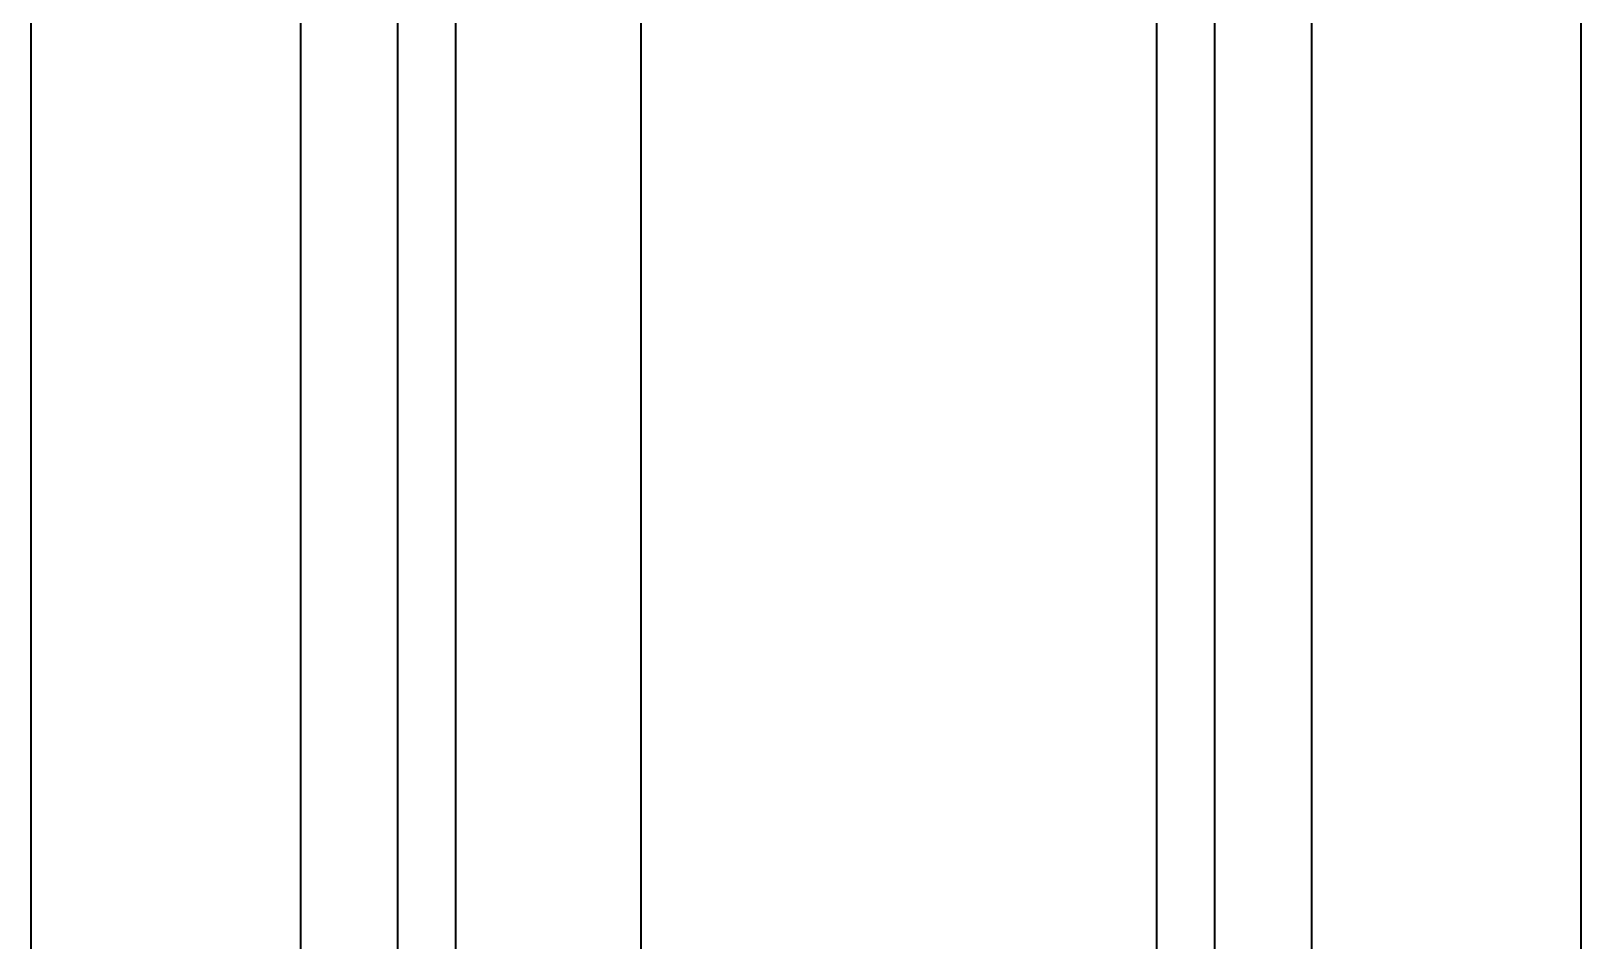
# Model space of a CAD drawing. Header units: millimetres. Extents: x -180 to 3623, y 0 to 2194.
# Drawn here: x 80.2 to 160.2, y 140.7 to 187.7 of the extents above; entities that cross this region are included whole.
import ezdxf

# ---------------------------------------------------------------- set-up
doc = ezdxf.new("R2010")
doc.units = ezdxf.units.MM

# ---------------------------------------------------------------- blocks, each defined once
blk = doc.blocks.new('Drawing View2')
at = {"color": 7, "linetype": 'Continuous', "lineweight": 35}
for p, q in [((-128.4, -278), (-128.4, 202)), ((-128.4, -278), (-128.4, 202)), ((-145.986, 194.172), (-145.986, -270.172)), ((-93.814, 194.172), (-93.814, -270.172)), ((-159.9, 160.08), (-159.9, -236.08)), ((-159.9, 160.08), (-159.9, -236.08)), ((-145.986, 160.8), (-145.986, -236.8)), ((-140.986, 160.8), (-140.986, -236.8)), ((-98.814, 160.8), (-98.814, -236.8)), ((-93.814, 160.8), (-93.814, -236.8)), ((-79.9, 160.08), (-79.9, -236.08)), ((-79.9, 160.08), (-79.9, -236.08)), ((-140.986, -75), (-140.986, -270.172)), ((-137.986, -75), (-137.986, -276.062)), ((-137.986, -75), (-137.986, -276.062)), ((-101.814, -75), (-101.814, -276.062)), ((-101.814, -75), (-101.814, -276.062)), ((-98.814, -75), (-98.814, -270.172))]:
    blk.add_line(p, q, dxfattribs=at)

msp = doc.modelspace()

# ---------------------------------------------------------------- block references
at = {"color": 7, "linetype": 'Continuous', "lineweight": 35}
msp.add_blockref('Drawing View2', (240.063, 338), dxfattribs=at)

doc.saveas('drawing.dxf')
